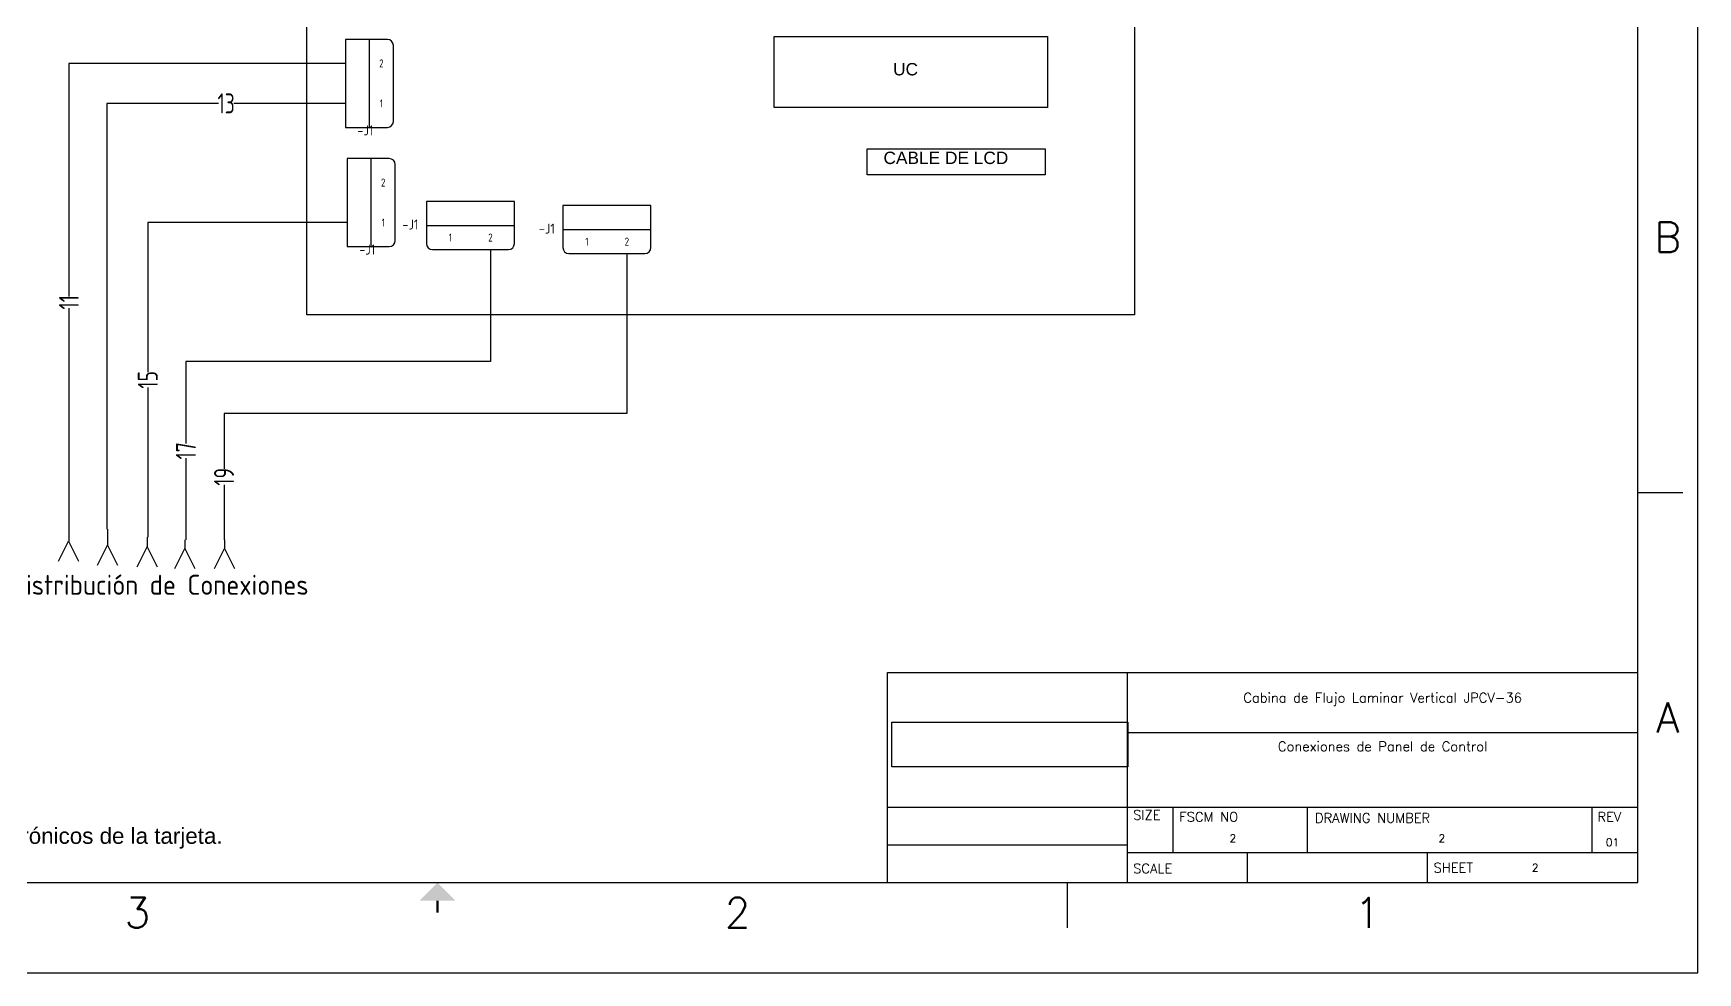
# Model space of a CAD drawing. Header units: inches. Extents: x -7 to 632, y 1 to 481.
# Drawn here: x 216 to 632, y 1.4 to 236.1 of the extents above; entities that cross this region are included whole.
import ezdxf
from ezdxf.enums import TextEntityAlignment as Align

# ---------------------------------------------------------------- set-up
doc = ezdxf.new("R2010")
doc.units = ezdxf.units.IN
doc.header["$MEASUREMENT"] = 0
for name, color, linetype in [('BLK_12_THHN', 7, 'Continuous'), ('DESC', 150, 'Continuous'), ('MISC', 7, 'Continuous'), ('SYMS', 7, 'Continuous'), ('TAGS', 150, 'Continuous'), ('TB_LABELS', 1, 'Continuous'), ('TERMS', 123, 'Continuous'), ('Title Block', 7, 'Continuous'), ('Viewport', 7, 'Continuous'), ('WIREFIXED', 7, 'Continuous')]:
    doc.layers.add(name, color=color, linetype=linetype)
doc.styles.add('Roman', font='romans')
doc.styles.get("Standard").update_dxf_attribs({"font": 'arial.ttf'})
doc.styles.add('WD', font='romans.shx')
doc.styles.add('WD_IEC', font='ISOCP2.shx', dxfattribs={"width": 0.9, "height": 4})
picture_1 = doc.add_image_def('image1.png', size_in_pixel=(369, 70))

# ---------------------------------------------------------------- blocks, each defined once
blk = doc.blocks.new('ANSI_border_C')
for p, q in [((20.5, 0.75), (20.5, 2.5)), ((14.25, 0.75), (20.5, 0.75))]:
    blk.add_line(p, q)
at = {"layer": 'Title Block'}
for p, q in [((21, 0), (21, 16)), ((20.5, 0.75), (20.5, 15.25)), ((20.5, 4), (20.875, 4)), ((0.5, 0.75), (20.5, 0.75)), ((15.75, 0.375), (15.75, 0.75)), ((0, 0), (21, 0))]:
    blk.add_line(p, q, dxfattribs=at)
at = {"layer": 'Title Block', "const_width": 0.02}
blk.add_lwpolyline([(10.5, 0.5), (10.5, 0.6)], dxfattribs=at)
at = {"layer": 'Title Block'}
blk.add_solid([(10.35, 0.6), (10.65, 0.6), (10.5, 0.75)], dxfattribs=at)
at = {"layer": 'Title Block', "style": 'Roman'}
for s, p in [('B', (20.75, 6.125)), ('A', (20.75, 2.125)), ('3', (8, 0.5)), ('2', (13, 0.5)), ('1', (18.25, 0.5))]:
    blk.add_text(s, height=0.25, dxfattribs=at).set_placement(p, align=Align.MIDDLE_CENTER)
blk = doc.blocks.new('ANSI_tblock_desc_C')
for p, q in [((0, 0), (0, 1.75)), ((-6.25, 0), (0, 0))]:
    blk.add_line(p, q)
at = {"layer": 'Title Block'}
for p, q in [((-6.25, 1.75), (0, 1.75)), ((-6.25, 0), (-6.25, 1.75)), ((-4.25, 0), (-4.25, 1.75)), ((-4.25, 1.25), (0, 1.25)), ((-6.25, 0.63), (0, 0.63)), ((-3.87, 0.25), (-3.87, 0.63)), ((-2.75, 0.25), (-2.75, 0.63)), ((-0.38, 0.25), (-0.38, 0.63)), ((-6.25, 0.315), (-4.25, 0.315)), ((-4.25, 0.25), (0, 0.25)), ((-3.25, 0), (-3.25, 0.25)), ((-1.75, 0), (-1.75, 0.25))]:
    blk.add_line(p, q, dxfattribs=at)
at = {"color": 0, "style": 'Roman', "flags": 8}
for tag, p in [('FNAME', (-20.636, 6.819)), ('REVDATE', (-20.636, 4.106)), ('USER', (-20.636, 1.477))]:
    blk.add_attdef(tag, p, '', height=0.15, rotation=90, dxfattribs=at)
at = {"style": 'WD'}
for tag, p in [('PROJDESC', (-2.125, 1.5)), ('TITLE1', (-2.125, 1.095)), ('TITLE2', (-2.125, 0.785))]:
    blk.add_attdef(tag, text='', height=0.08, dxfattribs=at).set_placement(p, align=Align.CENTER)
for tag, p in [('SIZE', (-4.162, 0.32)), ('FSCM_NO', (-3.4, 0.337)), ('DWG_NO', (-1.659, 0.337)), ('REV', (-0.265, 0.303)), ('SHEET', (-0.883, 0.092)), ('SCALE', (-3.634, 0.069))]:
    blk.add_attdef(tag, p, '', height=0.065, dxfattribs=at)
at = {"style": 'WD', "flags": 1}
blk.add_attdef('WD_TB', (-5.57, 0.177), '', height=0.086, dxfattribs=at)
at = {"layer": 'TB_LABELS', "style": 'WD'}
for s, p in [('SIZE', (-4.204, 0.604)), ('FSCM NO', (-3.819, 0.588)), ('DRAWING NUMBER', (-2.689, 0.579)), ('REV', (-0.336, 0.588)), ('SCALE', (-4.204, 0.158)), ('SHEET', (-1.701, 0.164))]:
    blk.add_text(s, height=0.08, dxfattribs=at).set_placement(p, align=Align.TOP_LEFT)
blk = doc.blocks.new('VCN1_1PJ_BB5')
at = {"layer": 'SYMS'}
for p, q in [((-12, 12), (-12, -9)), ((32, 12), (-12, 12)), ((32, -9), (32, 12)), ((-12, 0), (32, 0)), ((-9, -12), (29, -12))]:
    blk.add_line(p, q, dxfattribs=at)
for centre, start, end in [((-9, -9), 180, 270), ((29, -9), 270, 0)]:
    blk.add_arc(centre, 3, start, end, dxfattribs=at)
at = {"style": 'WD', "flags": 1}
blk.add_attdef('WD_JUMPERS', (0, 0), '', height=0.01, dxfattribs=at)
at = {"layer": 'SYMS', "linetype": 'Continuous', "style": 'WD_IEC', "width": 0.9, "flags": 8}
for tag, p in [('TERMDESC01J', (-2, 16)), ('TERMDESC02J', (18, 16))]:
    blk.add_attdef(tag, p, '', height=4, rotation=90, dxfattribs=at)
at = {"layer": 'SYMS', "style": 'WD_IEC'}
for tag, p in [('DESC1', (-16, 33)), ('DESC2', (-16, 26)), ('DESC3', (-16, 19)), ('INST', (-16, 12)), ('LOC', (-16, 5)), ('TAG1', (-16, -2)), ('XREF', (-16, -9.82))]:
    blk.add_attdef(tag, text='', height=5, dxfattribs=at).set_placement(p, align=Align.RIGHT)
at = {"layer": 'SYMS', "linetype": 'Continuous', "style": 'WD_IEC', "width": 0.9, "flags": 8}
for tag, p in [('X2WIRE01J', (2, 16)), ('X2WIRE02J', (22, 16))]:
    blk.add_attdef(tag, text='', height=4, rotation=90, dxfattribs=at).set_placement(p, align=Align.TOP_LEFT)
at = {"layer": 'SYMS', "style": 'WD_IEC', "flags": 1}
for tag, p in [('X2TERM01J', (0, 12)), ('X2TERM02J', (20, 12)), ('X8TERM01P', (0, -12)), ('X8TERM02P', (20, -12))]:
    blk.add_attdef(tag, p, '', height=0.02, dxfattribs=at)
at = {"layer": 'SYMS', "color": 7, "style": 'WD_IEC'}
for tag, p in [('X2_TINY_DOT_DONT_REMOVE_01J', (0, 12)), ('X2_TINY_DOT_DONT_REMOVE_02J', (20, 12)), ('X8_TINY_DOT_DONT_REMOVE_01P', (0, -12)), ('X8_TINY_DOT_DONT_REMOVE_02P', (20, -12))]:
    blk.add_attdef(tag, p, '', height=0.0002, dxfattribs=at)
at = {"layer": 'SYMS', "linetype": 'Continuous', "style": 'WD_IEC', "width": 0.9}
for tag, flags, p in [('TERM01J', 9, (0, 6)), ('TERM02J', 9, (20, 6)), ('TERM01P', 8, (0, -6)), ('TERM02P', 8, (20, -6))]:
    blk.add_attdef(tag, text='', height=4, dxfattribs=dict(at, flags=flags)).set_placement(p, align=Align.MIDDLE_CENTER)
at = {"layer": 'SYMS', "style": 'WD_IEC', "width": 0.9}
for tag, p, flags in [('X1LINK', (36, 0), 1), ('ACE_FLAG', (-2.74, -6.39), 9), ('WDBLKNAM', (-2.59, -3.41), 9), ('FAMILY', (6.31, -7.47), 9), ('GENDER', (-2.3, -9.45), 9)]:
    blk.add_attdef(tag, p, '', height=1, dxfattribs=dict(at, flags=flags))
at = {"layer": 'SYMS', "linetype": 'Continuous', "style": 'WD_IEC', "width": 0.9, "flags": 9}
for tag, p in [('ASSYCODE', (5.96, -9.77)), ('CAT', (6.4, -15.35)), ('CATDESC', (6.4, -18.04)), ('MFG', (6.46, -12.65))]:
    blk.add_attdef(tag, p, '', height=2, dxfattribs=at)
at = {"layer": 'SYMS', "linetype": 'Continuous', "style": 'WD_IEC', "width": 0.9, "flags": 8}
for tag, p in [('TERMDESC01P', (-2, -16)), ('TERMDESC02P', (18, -16))]:
    blk.add_attdef(tag, text='', height=4, rotation=90, dxfattribs=at).set_placement(p, align=Align.RIGHT)
for tag, p in [('X8WIRE01P', (2, -16)), ('X8WIRE02P', (22, -16))]:
    blk.add_attdef(tag, text='', height=4, rotation=90, dxfattribs=at).set_placement(p, align=Align.TOP_RIGHT)
blk = doc.blocks.new('HA1X4Y')
blk.add_lwpolyline([(-1.25, -2.5), (0, 0), (1.25, -2.5)])
at = {"style": 'WD_IEC', "flags": 1}
blk.add_attdef('X2TERM01', (0, 0), '', height=0.32, dxfattribs=at)
at = {"style": 'WD_IEC', "flags": 8}
for tag, p in [('DESC1', (0, -6.25)), ('DESC2', (0, -10.1))]:
    blk.add_attdef(tag, text='', height=2.5, dxfattribs=at).set_placement(p, align=Align.CENTER)
blk = doc.blocks.new('WD_WNV1')
at = {"style": 'WD_IEC', "width": 0.8}
blk.add_attdef('WIRENO', text='', height=2.5, rotation=90, dxfattribs=at).set_placement((0, 0), align=Align.MIDDLE_CENTER)
at = {"style": 'WD_IEC', "flags": 1}
for tag, p in [('W04USER', (0, 0.375)), ('W05USER', (0, 0.25)), ('W03USER', (0, 0.5)), ('W06USER', (0, 0.125)), ('W07USER', (0, 0)), ('W02USER', (0, 0.625)), ('W01USER', (0, 0.75)), ('W08USER', (0, -0.125)), ('W09USER', (0, -0.25)), ('W10USER', (0, -0.375))]:
    blk.add_attdef(tag, text='', height=0.08, dxfattribs=at).set_placement(p, align=Align.CENTER)
at = {"style": 'WD_IEC'}
for tag, p in [('X2_TINY_DOT_DONT_REMOVE', (0, 1)), ('X8_TINY_DOT_DONT_REMOVE', (0, -1))]:
    blk.add_attdef(tag, p, '', height=0.002, dxfattribs=at)
at = {"style": 'WD_IEC', "flags": 1}
for tag, p in [('X2TERM01', (0, 1)), ('X8TERM01', (0, -1))]:
    blk.add_attdef(tag, p, '', height=0.2, dxfattribs=at)
blk = doc.blocks.new('WD_WNH1')
at = {"style": 'WD_IEC', "width": 0.8}
blk.add_attdef('WIRENO', text='', height=2.5, dxfattribs=at).set_placement((0, 0), align=Align.MIDDLE_CENTER)
at = {"style": 'WD_IEC'}
for tag, p in [('X4_TINY_DOT_DONT_REMOVE', (-1, 0)), ('X1_TINY_DOT_DONT_REMOVE', (1, 0))]:
    blk.add_attdef(tag, p, '', height=0.002, dxfattribs=at)
at = {"style": 'WD_IEC', "flags": 1}
for tag, p in [('X4TERM01', (-1, 0)), ('X1TERM01', (1, 0))]:
    blk.add_attdef(tag, p, '', height=0.2, dxfattribs=at)
for tag, p in [('W04USER', (0, 0.375)), ('W05USER', (0, 0.25)), ('W03USER', (0, 0.5)), ('W06USER', (0, 0.125)), ('W07USER', (0, 0)), ('W02USER', (0, 0.625)), ('W01USER', (0, 0.75)), ('W08USER', (0, -0.125)), ('W09USER', (0, -0.25)), ('W10USER', (0, -0.375))]:
    blk.add_attdef(tag, text='', height=0.08, dxfattribs=at).set_placement(p, align=Align.CENTER)

msp = doc.modelspace()

# ---------------------------------------------------------------- linework, layer by layer
for points in [[(284.34, 280.93), (491.22, 280.93), (491.22, 165.78), (284.34, 165.78)], [(401.18, 235.37), (469.48, 235.37), (469.48, 217.57), (401.18, 217.57)], [(424.38, 207.25), (468.84, 207.25), (468.84, 200.76), (424.38, 200.76)]]:
    msp.add_lwpolyline(points, close=True)
at = {"layer": 'BLK_12_THHN'}
for p, q in [((293.98, 228.62), (224.86, 228.62)), ((224.86, 228.62), (224.86, 170.38)), ((234.38, 218.62), (234.38, 112.27)), ((262.25, 218.62), (234.38, 218.62)), ((293.98, 218.62), (266.11, 218.62)), ((294.43, 188.84), (244.59, 188.84)), ((244.59, 188.84), (244.59, 151.47)), ((330.23, 182.11), (330.23, 154.09)), ((364.33, 181.08), (364.33, 141.1)), ((224.86, 167.49), (224.86, 109.25)), ((330.23, 154.09), (254.11, 154.09)), ((254.11, 154.09), (254.11, 133.66)), ((244.59, 147.61), (244.59, 110.23)), ((364.33, 141.1), (263.64, 141.1)), ((263.64, 141.1), (263.64, 127.31)), ((254.11, 129.97), (254.11, 109.55)), ((263.64, 123.34), (263.64, 109.55)), ((234.55, 112.27), (234.55, 108.24)), ((244.43, 110.23), (244.43, 107.81)), ((253.88, 109.55), (253.88, 107.38)), ((263.77, 109.55), (263.77, 107.38))]:
    msp.add_line(p, q, dxfattribs=at)

# ---------------------------------------------------------------- block references
ref = msp.add_blockref('ANSI_tblock_desc_C', (616.98, 23.91), dxfattribs=dict(xscale=30, yscale=30, zscale=30))
ref.add_attrib('PROJDESC', 'Cabina de Flujo Laminar Vertical JPCV-36', dxfattribs={"height": 2.4, "style": 'WD'}).set_placement((553.23, 68.91), align=Align.CENTER)
ref.add_attrib('TITLE1', 'Conexiones de Panel de Control', dxfattribs={"height": 2.4, "style": 'WD'}).set_placement((553.23, 56.76), align=Align.CENTER)
ref.add_attrib('FSCM_NO', '2', (514.96, 34), dxfattribs={"height": 1.95, "style": 'WD'})
ref.add_attrib('DWG_NO', '2', (567.21, 34), dxfattribs={"height": 1.95, "style": 'WD'})
ref.add_attrib('REV', '01', (609.03, 33), dxfattribs={"height": 1.95, "style": 'WD'})
ref.add_attrib('SHEET', '2', (590.49, 26.68), dxfattribs={"height": 1.95, "style": 'WD'})
ref = msp.add_blockref('VCN1_1PJ_BB5', (299.98, 218.62), dxfattribs=dict(xscale=0.5, yscale=0.5, zscale=0.5, rotation=90))
ref.add_attrib('TAG1', '-J1', dxfattribs={"layer": 'TAGS', "height": 2.5, "style": 'WD_IEC'}).set_placement((300.98, 210.62), align=Align.RIGHT)
ref.add_attrib('X1_TINY_DOT_DONT_REMOVE_01P', '.', (305.98, 218.62), dxfattribs={"layer": 'MISC', "color": 7, "height": 0.0001, "rotation": 90, "style": 'WD_IEC'})
ref.add_attrib('X4_TINY_DOT_DONT_REMOVE_01J', '.', (293.98, 218.62), dxfattribs={"layer": 'MISC', "color": 7, "height": 0.0001, "rotation": 90, "style": 'WD_IEC'})
ref.add_attrib('TERM01P', '1', dxfattribs={"layer": 'TERMS', "linetype": 'Continuous', "height": 2, "style": 'WD_IEC', "width": 0.9, "flags": 8}).set_placement((302.98, 218.62), align=Align.MIDDLE_CENTER)
ref.add_attrib('X1_TINY_DOT_DONT_REMOVE_02P', '.', (305.98, 228.62), dxfattribs={"layer": 'MISC', "color": 7, "height": 0.0001, "rotation": 90, "style": 'WD_IEC'})
ref.add_attrib('X4_TINY_DOT_DONT_REMOVE_02J', '.', (293.98, 228.62), dxfattribs={"layer": 'MISC', "color": 7, "height": 0.0001, "rotation": 90, "style": 'WD_IEC'})
ref.add_attrib('TERM02P', '2', dxfattribs={"layer": 'TERMS', "linetype": 'Continuous', "height": 2, "style": 'WD_IEC', "width": 0.9, "flags": 8}).set_placement((302.98, 228.62), align=Align.MIDDLE_CENTER)
ref = msp.add_blockref('VCN1_1PJ_BB5', (300.43, 188.84), dxfattribs=dict(xscale=0.5, yscale=0.5, zscale=0.5, rotation=90))
ref.add_attrib('TAG1', '-J1', dxfattribs={"layer": 'TAGS', "height": 2.5, "style": 'WD_IEC'}).set_placement((301.43, 180.84), align=Align.RIGHT)
ref.add_attrib('X1_TINY_DOT_DONT_REMOVE_01P', '.', (306.43, 188.84), dxfattribs={"layer": 'MISC', "color": 7, "height": 0.0001, "rotation": 90, "style": 'WD_IEC'})
ref.add_attrib('X4_TINY_DOT_DONT_REMOVE_01J', '.', (294.43, 188.84), dxfattribs={"layer": 'MISC', "color": 7, "height": 0.0001, "rotation": 90, "style": 'WD_IEC'})
ref.add_attrib('TERM01P', '1', dxfattribs={"layer": 'TERMS', "linetype": 'Continuous', "height": 2, "style": 'WD_IEC', "width": 0.9, "flags": 8}).set_placement((303.43, 188.84), align=Align.MIDDLE_CENTER)
ref.add_attrib('X1_TINY_DOT_DONT_REMOVE_02P', '.', (306.43, 198.84), dxfattribs={"layer": 'MISC', "color": 7, "height": 0.0001, "rotation": 90, "style": 'WD_IEC'})
ref.add_attrib('X4_TINY_DOT_DONT_REMOVE_02J', '.', (294.43, 198.84), dxfattribs={"layer": 'MISC', "color": 7, "height": 0.0001, "rotation": 90, "style": 'WD_IEC'})
ref.add_attrib('TERM02P', '2', dxfattribs={"layer": 'TERMS', "linetype": 'Continuous', "height": 2, "style": 'WD_IEC', "width": 0.9, "flags": 8}).set_placement((303.43, 198.84), align=Align.MIDDLE_CENTER)
ref = msp.add_blockref('VCN1_1PJ_BB5', (320.23, 188.11), dxfattribs=dict(xscale=0.5, yscale=0.5, zscale=0.5))
ref.add_attrib('TAG1', '-J1', dxfattribs={"layer": 'TAGS', "height": 2.5, "style": 'WD_IEC'}).set_placement((312.23, 187.11), align=Align.RIGHT)
ref.add_attrib('X8_TINY_DOT_DONT_REMOVE_01P', '.', (320.23, 182.11), dxfattribs={"layer": 'MISC', "color": 7, "height": 0.0001, "style": 'WD_IEC'})
ref.add_attrib('X2_TINY_DOT_DONT_REMOVE_01J', '.', (320.23, 194.11), dxfattribs={"layer": 'MISC', "color": 7, "height": 0.0001, "style": 'WD_IEC'})
ref.add_attrib('TERM01P', '1', dxfattribs={"layer": 'TERMS', "linetype": 'Continuous', "height": 2, "style": 'WD_IEC', "width": 0.9, "flags": 8}).set_placement((320.23, 185.11), align=Align.MIDDLE_CENTER)
ref.add_attrib('X8_TINY_DOT_DONT_REMOVE_02P', '.', (330.23, 182.11), dxfattribs={"layer": 'MISC', "color": 7, "height": 0.0001, "style": 'WD_IEC'})
ref.add_attrib('X2_TINY_DOT_DONT_REMOVE_02J', '.', (330.23, 194.11), dxfattribs={"layer": 'MISC', "color": 7, "height": 0.0001, "style": 'WD_IEC'})
ref.add_attrib('TERM02P', '2', dxfattribs={"layer": 'TERMS', "linetype": 'Continuous', "height": 2, "style": 'WD_IEC', "width": 0.9, "flags": 8}).set_placement((330.23, 185.11), align=Align.MIDDLE_CENTER)
ref = msp.add_blockref('VCN1_1PJ_BB5', (354.33, 187.08), dxfattribs=dict(xscale=0.5, yscale=0.5, zscale=0.5))
ref.add_attrib('TAG1', '-J1', dxfattribs={"layer": 'TAGS', "height": 2.5, "style": 'WD_IEC'}).set_placement((346.33, 186.08), align=Align.RIGHT)
ref.add_attrib('X8_TINY_DOT_DONT_REMOVE_01P', '.', (354.33, 181.08), dxfattribs={"layer": 'MISC', "color": 7, "height": 0.0001, "style": 'WD_IEC'})
ref.add_attrib('X2_TINY_DOT_DONT_REMOVE_01J', '.', (354.33, 193.08), dxfattribs={"layer": 'MISC', "color": 7, "height": 0.0001, "style": 'WD_IEC'})
ref.add_attrib('TERM01P', '1', dxfattribs={"layer": 'TERMS', "linetype": 'Continuous', "height": 2, "style": 'WD_IEC', "width": 0.9, "flags": 8}).set_placement((354.33, 184.08), align=Align.MIDDLE_CENTER)
ref.add_attrib('X8_TINY_DOT_DONT_REMOVE_02P', '.', (364.33, 181.08), dxfattribs={"layer": 'MISC', "color": 7, "height": 0.0001, "style": 'WD_IEC'})
ref.add_attrib('X2_TINY_DOT_DONT_REMOVE_02J', '.', (364.33, 193.08), dxfattribs={"layer": 'MISC', "color": 7, "height": 0.0001, "style": 'WD_IEC'})
ref.add_attrib('TERM02P', '2', dxfattribs={"layer": 'TERMS', "linetype": 'Continuous', "height": 2, "style": 'WD_IEC', "width": 0.9, "flags": 8}).set_placement((364.33, 184.08), align=Align.MIDDLE_CENTER)
at = {"layer": 'SYMS'}
ref = msp.add_blockref('HA1X4Y', (224.75, 109.25), dxfattribs=dict(at, xscale=2, yscale=2, zscale=2))
ref.add_attrib('DESC1', 'De Distribución de Conexiones', dxfattribs={"layer": 'DESC', "height": 5, "style": 'WD_IEC', "flags": 8}).set_placement((242.53, 95.83), align=Align.CENTER)
at = {"layer": 'SYMS', "xscale": 2, "yscale": 2, "zscale": 2}
for p in [(234.55, 108.24), (244.43, 107.81), (253.88, 107.38), (263.77, 107.38)]:
    msp.add_blockref('HA1X4Y', p, dxfattribs=at)
at = {"layer": 'Viewport', "xscale": 30, "yscale": 30, "zscale": 30}
msp.add_blockref('ANSI_border_C', (1.98, 1.41), dxfattribs=at)
at = {"layer": 'WIREFIXED'}
ref = msp.add_blockref('WD_WNH1', (264.18, 218.62), dxfattribs=dict(at, xscale=2, yscale=2, zscale=2))
ref.add_attrib('X4_TINY_DOT_DONT_REMOVE', '.', (262.25, 218.62), dxfattribs={"layer": '0', "height": 0.004, "style": 'WD_IEC'})
ref.add_attrib('X1_TINY_DOT_DONT_REMOVE', '.', (266.11, 218.62), dxfattribs={"layer": '0', "height": 0.004, "style": 'WD_IEC'})
ref.add_attrib('WIRENOF', '13', dxfattribs={"height": 5, "style": 'WD_IEC', "width": 0.8}).set_placement((264.18, 218.62), align=Align.MIDDLE_CENTER)
ref = msp.add_blockref('WD_WNV1', (224.86, 168.93), dxfattribs=dict(at, xscale=2, yscale=2, zscale=2))
ref.add_attrib('X8_TINY_DOT_DONT_REMOVE', '.', (224.86, 167.49), dxfattribs={"layer": '0', "height": 0.004, "style": 'WD_IEC'})
ref.add_attrib('X2_TINY_DOT_DONT_REMOVE', '.', (224.86, 170.38), dxfattribs={"layer": '0', "height": 0.004, "style": 'WD_IEC'})
ref.add_attrib('WIRENOF', '11', dxfattribs={"height": 5, "rotation": 90, "style": 'WD_IEC', "width": 0.8}).set_placement((224.86, 168.93), align=Align.MIDDLE_CENTER)
ref = msp.add_blockref('WD_WNV1', (244.59, 149.54), dxfattribs=dict(at, xscale=2, yscale=2, zscale=2))
ref.add_attrib('X8_TINY_DOT_DONT_REMOVE', '.', (244.59, 147.61), dxfattribs={"layer": '0', "height": 0.004, "style": 'WD_IEC'})
ref.add_attrib('X2_TINY_DOT_DONT_REMOVE', '.', (244.59, 151.47), dxfattribs={"layer": '0', "height": 0.004, "style": 'WD_IEC'})
ref.add_attrib('WIRENOF', '15', dxfattribs={"height": 5, "rotation": 90, "style": 'WD_IEC', "width": 0.8}).set_placement((244.59, 149.54), align=Align.MIDDLE_CENTER)
ref = msp.add_blockref('WD_WNV1', (254.11, 131.82), dxfattribs=dict(at, xscale=2, yscale=2, zscale=2))
ref.add_attrib('X8_TINY_DOT_DONT_REMOVE', '.', (254.11, 129.97), dxfattribs={"layer": '0', "height": 0.004, "style": 'WD_IEC'})
ref.add_attrib('X2_TINY_DOT_DONT_REMOVE', '.', (254.11, 133.66), dxfattribs={"layer": '0', "height": 0.004, "style": 'WD_IEC'})
ref.add_attrib('WIRENOF', '17', dxfattribs={"height": 5, "rotation": 90, "style": 'WD_IEC', "width": 0.8}).set_placement((254.11, 131.82), align=Align.MIDDLE_CENTER)
ref = msp.add_blockref('WD_WNV1', (263.64, 125.32), dxfattribs=dict(at, xscale=2, yscale=2, zscale=2))
ref.add_attrib('X8_TINY_DOT_DONT_REMOVE', '.', (263.64, 123.34), dxfattribs={"layer": '0', "height": 0.004, "style": 'WD_IEC'})
ref.add_attrib('X2_TINY_DOT_DONT_REMOVE', '.', (263.64, 127.31), dxfattribs={"layer": '0', "height": 0.004, "style": 'WD_IEC'})
ref.add_attrib('WIRENOF', '19', dxfattribs={"height": 5, "rotation": 90, "style": 'WD_IEC', "width": 0.8}).set_placement((263.64, 125.32), align=Align.MIDDLE_CENTER)

# ---------------------------------------------------------------- texts
for s, height, p in [('UC', 3.091, (430.87, 225.62)), ('CABLE DE LCD', 3.0913, (428.47, 203.47)), ('* Para mayor información del control electrónico, consulte los planos electrónicos de la tarjeta.', 4, (30.05, 33.61))]:
    msp.add_text(s, height=height).set_placement(p)

# ---------------------------------------------------------------- pictures from other files: only their frames are drawn
image = msp.add_image(picture_1, insert=(430.58, 52.81), size_in_units=(58.98, 11.19))
image.dxf.flags = 7

doc.saveas('drawing.dxf')
